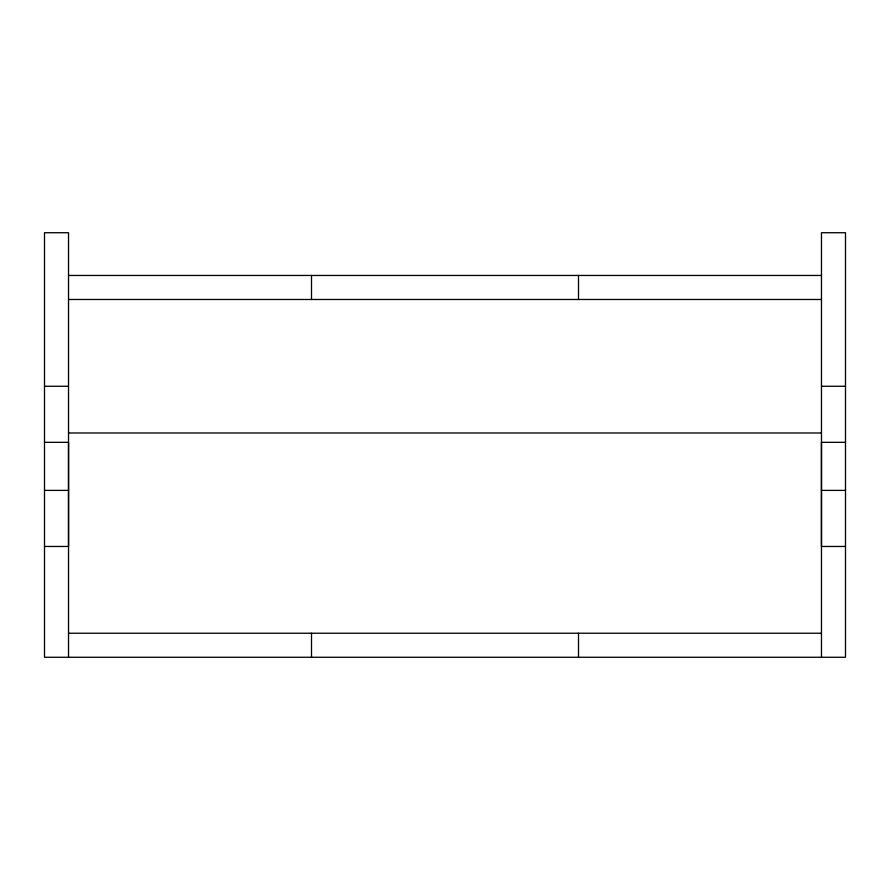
<?xml version="1.0" encoding="UTF-8"?>
<svg xmlns="http://www.w3.org/2000/svg" width="890" height="890" viewBox="0 0 890 890"><rect width="100%" height="100%" fill="white"/><g stroke="black" fill="none" stroke-linecap="round" stroke-linejoin="round"><path stroke-width="1.33" d="M68.53 657.265L68.53 442.33L44.5 442.33M845.5 546.46L821.47 546.46L821.47 232.735L845.5 232.735L845.5 657.265L44.5 657.265L44.5 232.735L68.53 232.735L68.53 546.46L44.5 546.46M821.47 657.265L821.47 442.33L845.5 442.33M68.53 275.455L821.47 275.455M68.53 299.485L821.47 299.485M44.5 386.26L68.53 386.26M821.47 386.26L845.5 386.26M68.53 432.985L821.47 432.985M44.5 490.39L68.53 490.39M821.47 490.39L845.5 490.39M68.53 633.235L821.47 633.235M578.5 275.455L578.5 299.485M578.5 633.235L578.5 657.265M311.5 275.455L311.5 299.485M311.5 633.235L311.5 657.265"/></g></svg>
